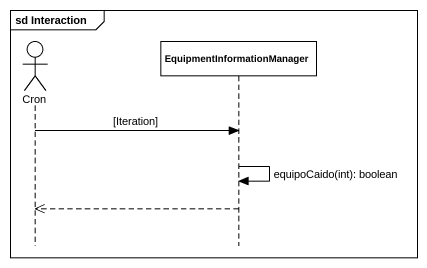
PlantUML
@startuml
mainframe sd Interaction
hide footbox
actor Cron
participant EquipmentInformationManager

Cron -> EquipmentInformationManager : [Iteration]
EquipmentInformationManager -> EquipmentInformationManager : equipoCaido(int): boolean
EquipmentInformationManager -->> Cron
@enduml
